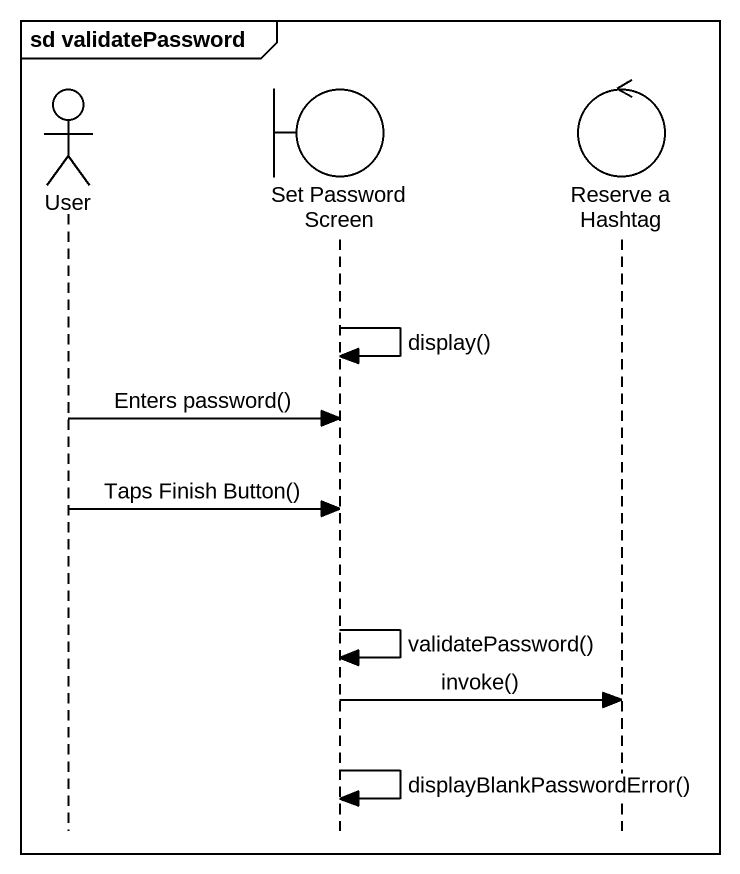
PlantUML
@startuml
mainframe sd validatePassword
hide footbox
actor User
boundary "Set Password Screen" as Set_Password_Screen
control "Reserve a Hashtag" as Reserve_a_Hashtag

Set_Password_Screen -> Set_Password_Screen : display()
User -> Set_Password_Screen : Enters password()
User -> Set_Password_Screen : Taps Finish Button()
Set_Password_Screen -> Set_Password_Screen : validatePassword()
Set_Password_Screen -> Reserve_a_Hashtag : invoke()
Set_Password_Screen -> Set_Password_Screen : displayBlankPasswordError()
@enduml
